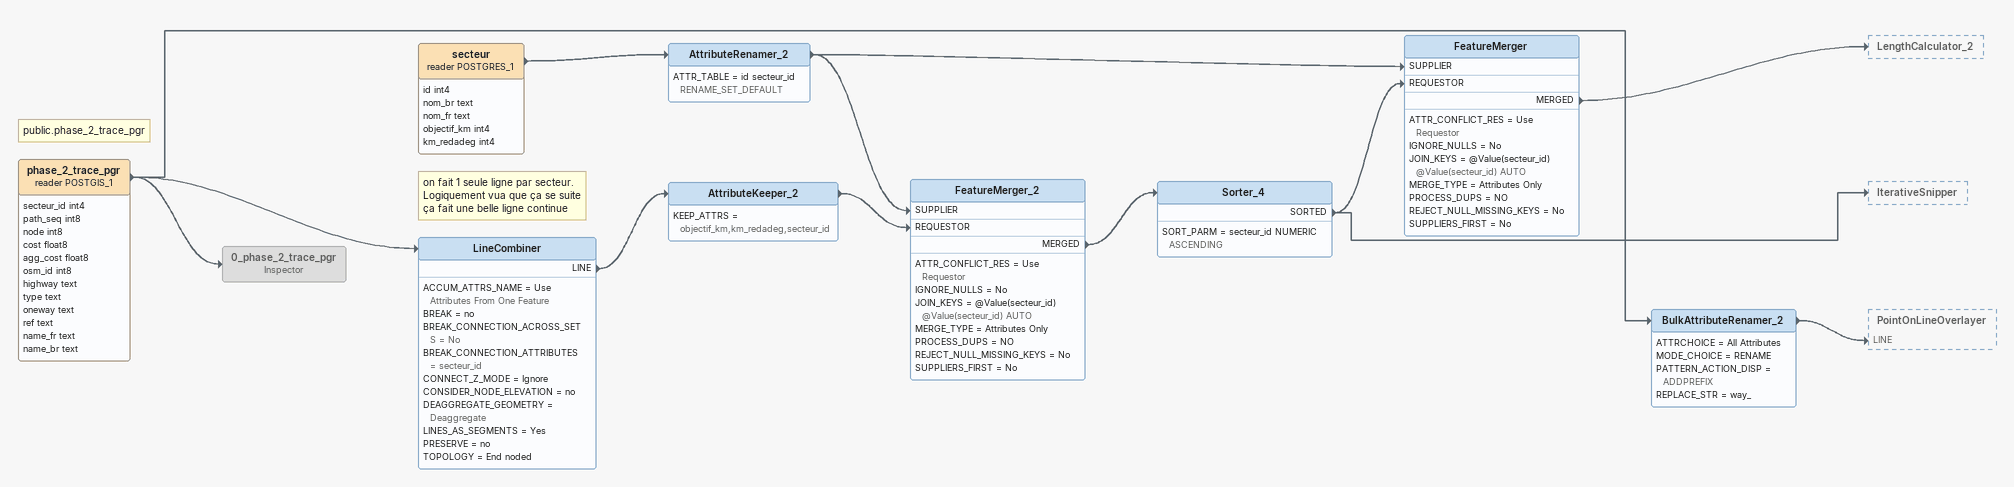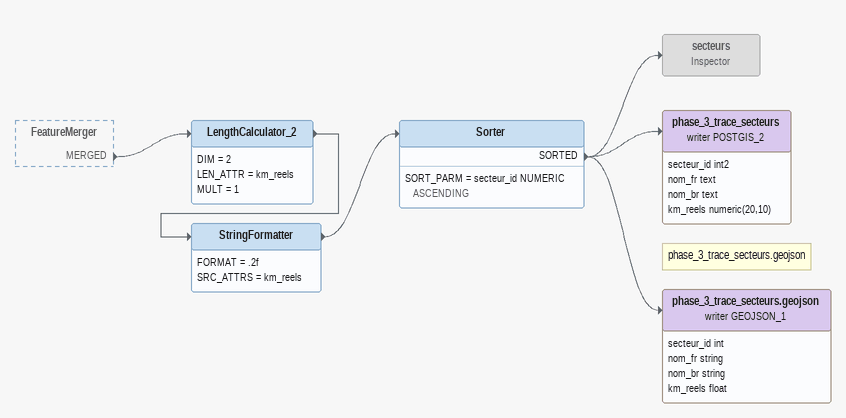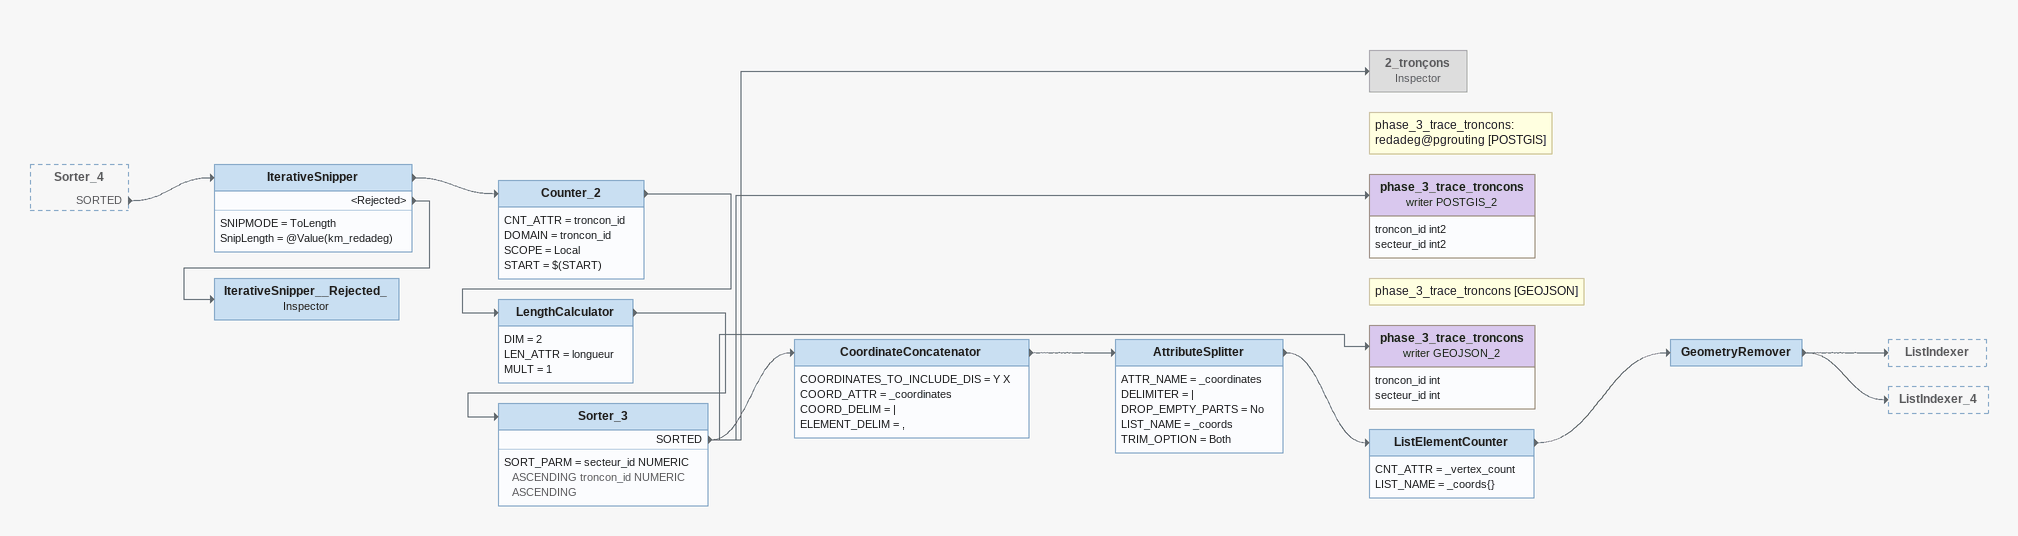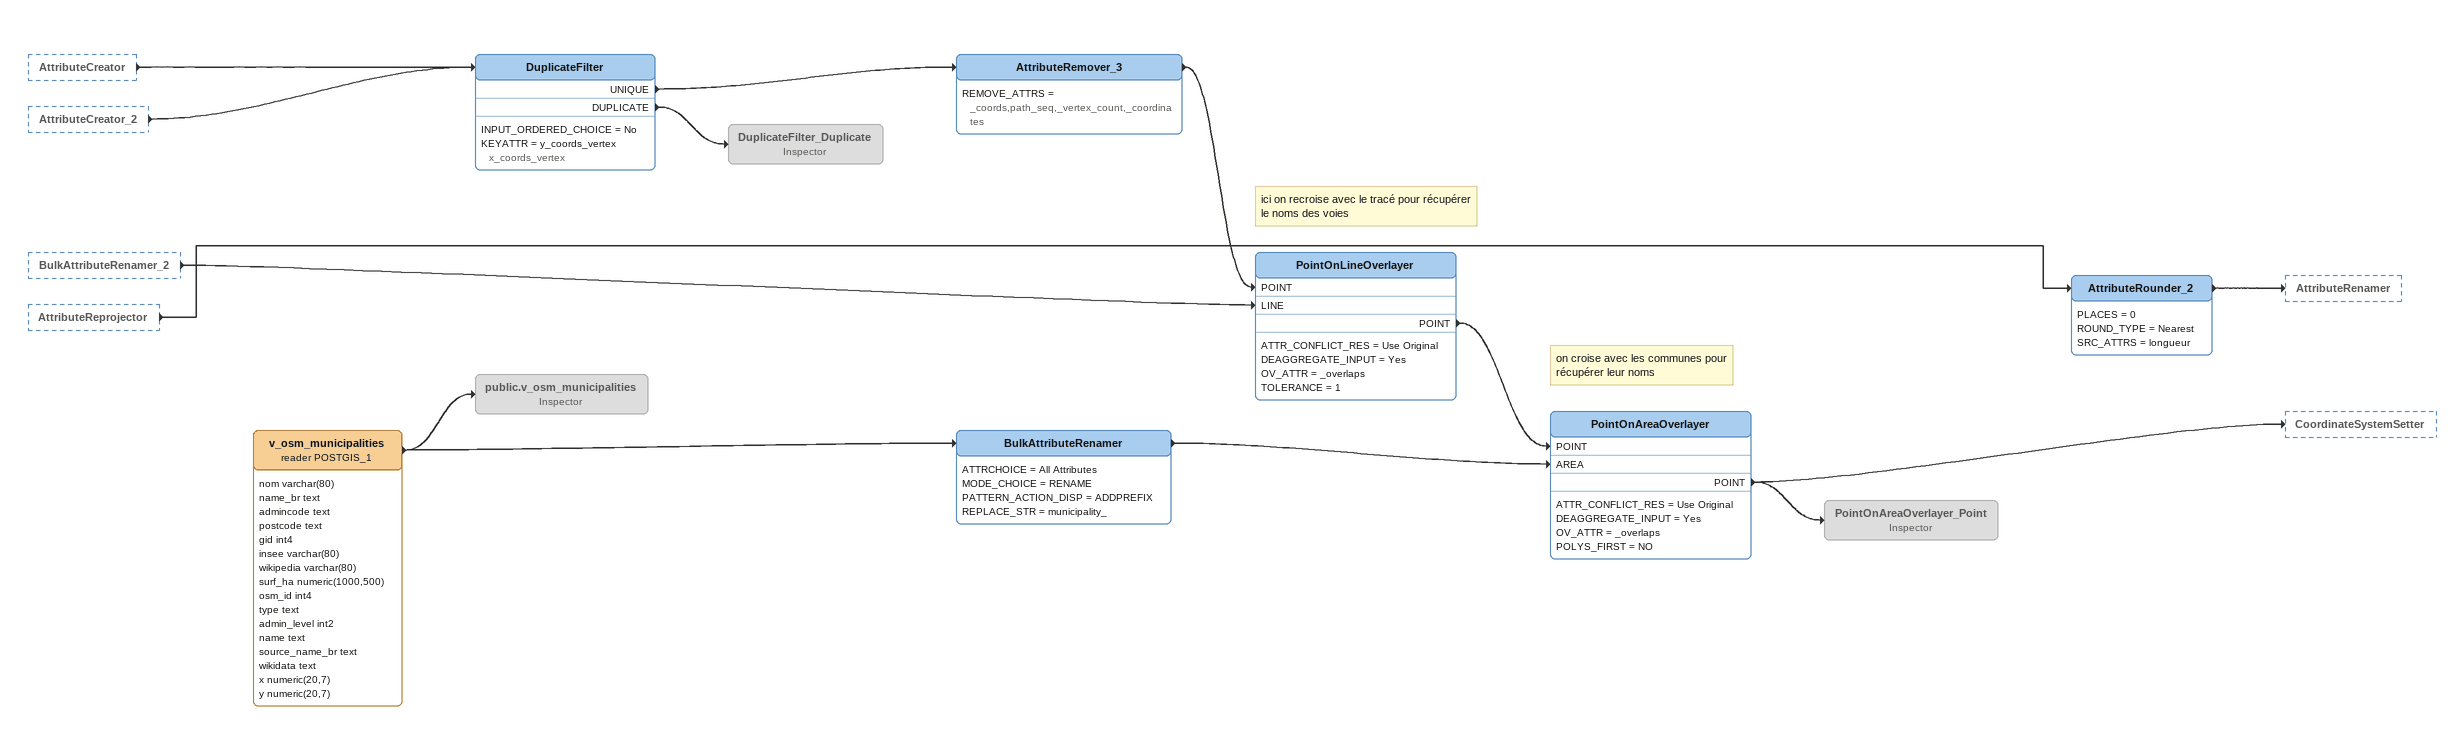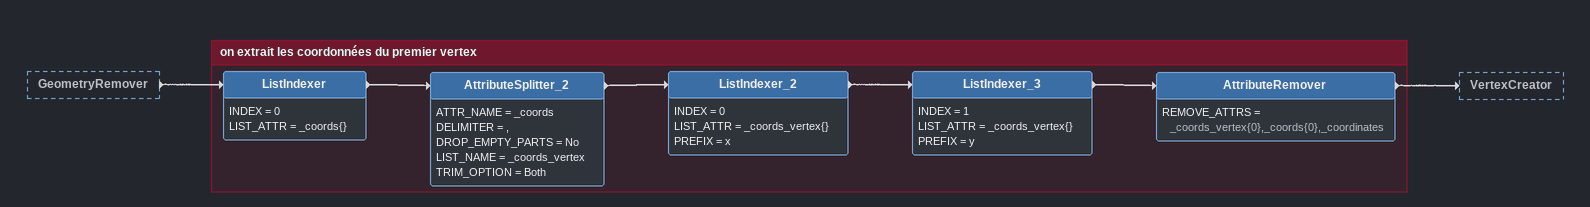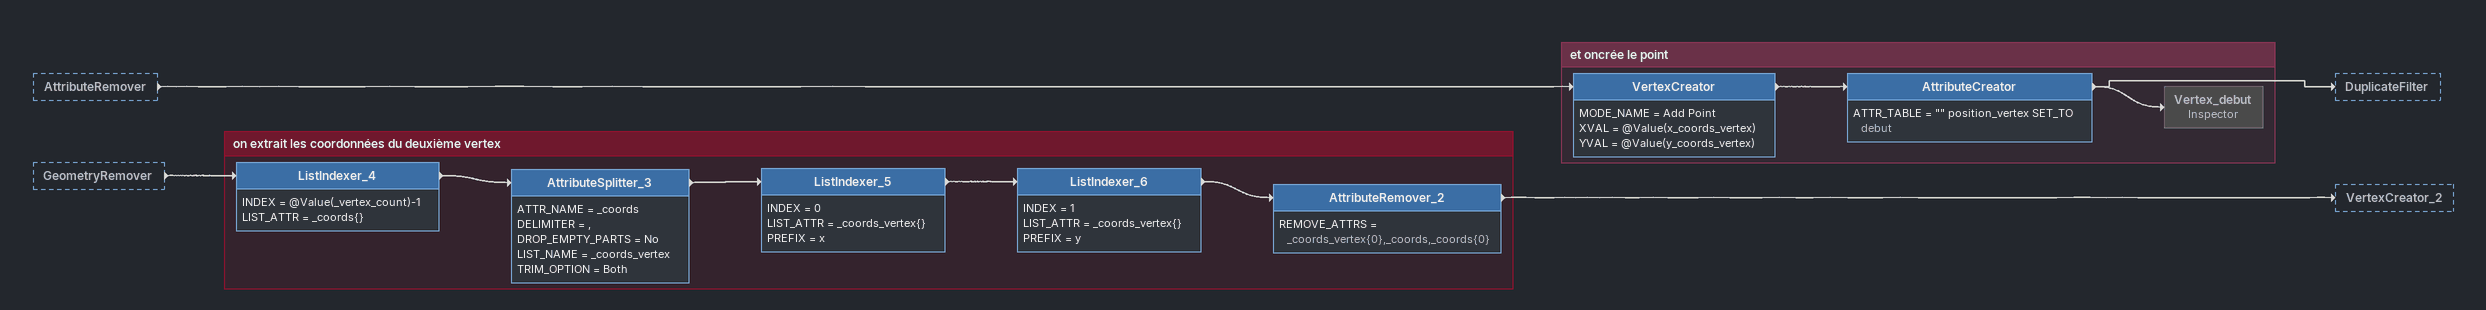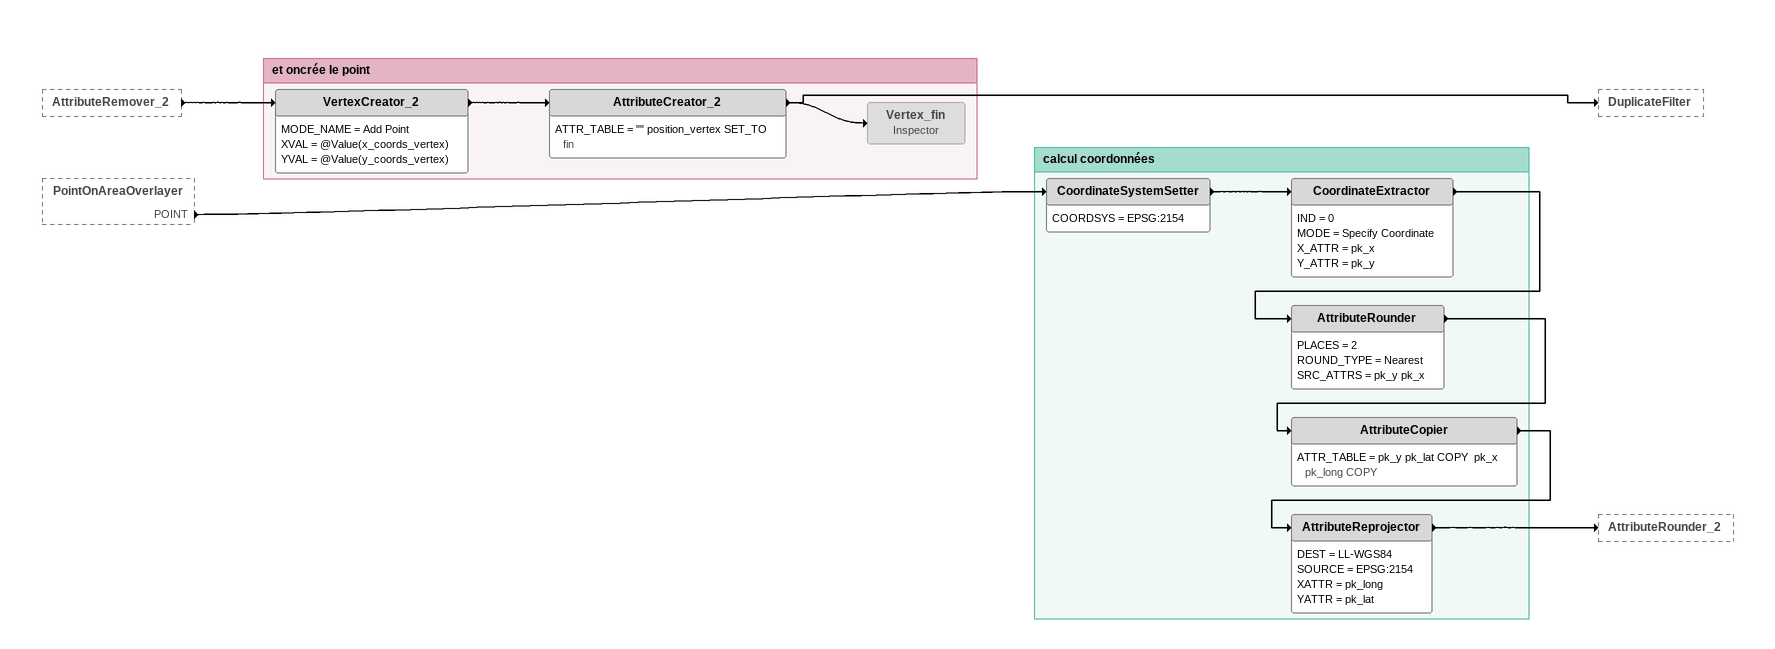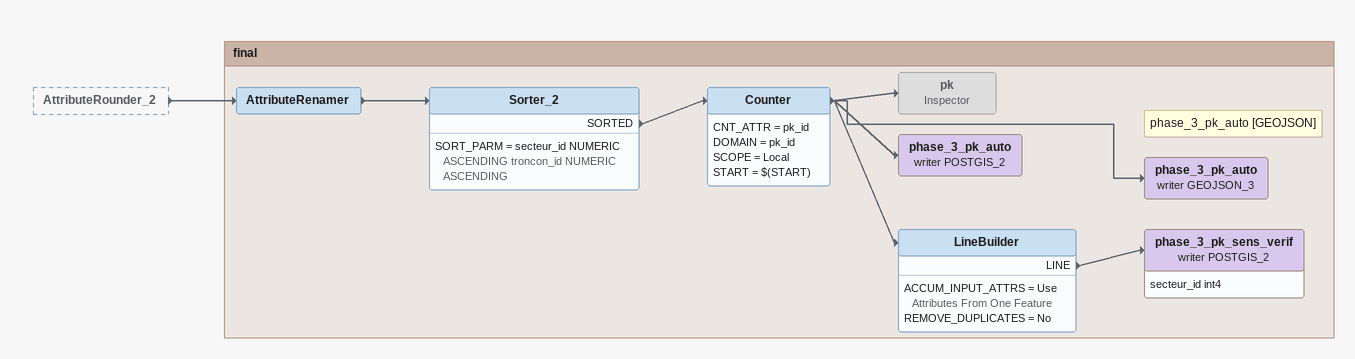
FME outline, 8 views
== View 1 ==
Note: public.phase_2_trace_pgr
phase_2_trace_pgr (reader POSTGIS_1)
    attributes: secteur_id int4, path_seq int8, node int8, cost float8, agg_cost float8, osm_id int8, highway text, type text, oneway text, ref text, name_fr text, name_br text
    -> LineCombiner
    -> 0_phase_2_trace_pgr
    -> BulkAttributeRenamer_2
Note: on fait 1 seule ligne par secteur. / Logiquement vua que ça se suite ça fait une belle ligne continue
LineCombiner
    ACCUM_ATTRS_NAME = Use Attributes From One Feature
    BREAK = no
    BREAK_CONNECTION_ACROSS_SETS = No
    BREAK_CONNECTION_ATTRIBUTES = secteur_id
    CONNECT_Z_MODE = Ignore
    CONSIDER_NODE_ELEVATION = no
    DEAGGREGATE_GEOMETRY = Deaggregate
    LINES_AS_SEGMENTS = Yes
    PRESERVE = no
    TOPOLOGY = End noded
    LINE -> AttributeKeeper_2
AttributeKeeper_2
    KEEP_ATTRS = objectif_km,km_redadeg,secteur_id
    -> FeatureMerger_2 [REQUESTOR]
0_phase_2_trace_pgr: Inspector [off]
BulkAttributeRenamer_2
    ATTRCHOICE = All Attributes
    MODE_CHOICE = RENAME
    PATTERN_ACTION_DISP = ADDPREFIX
    REPLACE_STR = way_
    -> PointOnLineOverlayer [LINE]
secteur (reader POSTGRES_1)
    attributes: id int4, nom_br text, nom_fr text, objectif_km int4, km_redadeg int4
    -> AttributeRenamer_2
AttributeRenamer_2
    ATTR_TABLE = id secteur_id RENAME_SET_DEFAULT
    -> FeatureMerger [SUPPLIER]
    -> FeatureMerger_2 [SUPPLIER]
FeatureMerger_2
    ATTR_CONFLICT_RES = Use Requestor
    IGNORE_NULLS = No
    JOIN_KEYS = @Value(secteur_id) @Value(secteur_id) AUTO
    MERGE_TYPE = Attributes Only
    PROCESS_DUPS = NO
    REJECT_NULL_MISSING_KEYS = No
    SUPPLIERS_FIRST = No
    MERGED -> Sorter_4
Sorter_4
    SORT_PARM = secteur_id NUMERIC ASCENDING
    SORTED -> FeatureMerger [REQUESTOR]
    SORTED -> IterativeSnipper
FeatureMerger
    ATTR_CONFLICT_RES = Use Requestor
    IGNORE_NULLS = No
    JOIN_KEYS = @Value(secteur_id) @Value(secteur_id) AUTO
    MERGE_TYPE = Attributes Only
    PROCESS_DUPS = NO
    REJECT_NULL_MISSING_KEYS = No
    SUPPLIERS_FIRST = No
    MERGED -> LengthCalculator_2

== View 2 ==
FeatureMerger [outside]
    MERGED -> LengthCalculator_2
LengthCalculator_2
    DIM = 2
    LEN_ATTR = km_reels
    MULT = 1
    -> StringFormatter
StringFormatter
    FORMAT = .2f
    SRC_ATTRS = km_reels
    -> Sorter
Sorter
    SORT_PARM = secteur_id NUMERIC ASCENDING
    SORTED -> secteurs
    SORTED -> phase_3_trace_secteurs (writer POSTGIS_2)
    SORTED -> phase_3_trace_secteurs.geojson (writer GEOJSON_1)
secteurs: Inspector [off]
phase_3_trace_secteurs (writer POSTGIS_2)
    attributes: secteur_id int2, nom_fr text, nom_br text, km_reels numeric(20,10)
Note: phase_3_trace_secteurs.geojson
phase_3_trace_secteurs.geojson (writer GEOJSON_1)
    attributes: secteur_id int, nom_fr string, nom_br string, km_reels float

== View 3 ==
Sorter_4 [outside]
    SORTED -> IterativeSnipper
IterativeSnipper
    SNIPMODE = ToLength
    SnipLength = @Value(km_redadeg)
    -> Counter_2
    <Rejected> -> IterativeSnipper__Rejected_
Counter_2
    CNT_ATTR = troncon_id
    DOMAIN = troncon_id
    SCOPE = Local
    START = $(START)
    -> LengthCalculator
LengthCalculator
    DIM = 2
    LEN_ATTR = longueur
    MULT = 1
    -> Sorter_3
Sorter_3
    SORT_PARM = secteur_id NUMERIC ASCENDING troncon_id NUMERIC ASCENDING
    SORTED -> phase_3_trace_troncons (writer POSTGIS_2)
    SORTED -> CoordinateConcatenator
    SORTED -> 2_tronçons
    SORTED -> phase_3_trace_troncons (writer GEOJSON_2)
2_tronçons: Inspector [off]
Note: phase_3_trace_troncons: redadeg@pgrouting [POSTGIS]
phase_3_trace_troncons (writer POSTGIS_2)
    attributes: troncon_id int2, secteur_id int2
Note: phase_3_trace_troncons [GEOJSON]
phase_3_trace_troncons (writer GEOJSON_2)
    attributes: troncon_id int, secteur_id int
CoordinateConcatenator
    COORDINATES_TO_INCLUDE_DIS = Y X
    COORD_ATTR = _coordinates
    COORD_DELIM = |
    ELEMENT_DELIM = ,
    -> AttributeSplitter
AttributeSplitter
    ATTR_NAME = _coordinates
    DELIMITER = |
    DROP_EMPTY_PARTS = No
    LIST_NAME = _coords
    TRIM_OPTION = Both
    -> ListElementCounter
ListElementCounter
    CNT_ATTR = _vertex_count
    LIST_NAME = _coords{}
    -> GeometryRemover
GeometryRemover
    -> ListIndexer
    -> ListIndexer_4
IterativeSnipper__Rejected_: Inspector

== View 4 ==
AttributeCreator [outside]
    -> DuplicateFilter
AttributeCreator_2 [outside]
    -> DuplicateFilter
BulkAttributeRenamer_2 [outside]
    -> PointOnLineOverlayer [LINE]
AttributeReprojector [outside]
    -> AttributeRounder_2
DuplicateFilter
    INPUT_ORDERED_CHOICE = No
    KEYATTR = y_coords_vertex x_coords_vertex
    UNIQUE -> AttributeRemover_3
    DUPLICATE -> DuplicateFilter_Duplicate
AttributeRemover_3
    REMOVE_ATTRS = _coords,path_seq,_vertex_count,_coordinates
    -> PointOnLineOverlayer [POINT]
Note: ici on recroise avec le tracé pour récupérer le noms des voies
PointOnLineOverlayer
    ATTR_CONFLICT_RES = Use Original
    DEAGGREGATE_INPUT = Yes
    OV_ATTR = _overlaps
    TOLERANCE = 1
    POINT -> PointOnAreaOverlayer [POINT]
DuplicateFilter_Duplicate: Inspector [off]
v_osm_municipalities (reader POSTGIS_1)
    attributes: nom varchar(80), name_br text, admincode text, postcode text, gid int4, insee varchar(80), wikipedia varchar(80), surf_ha numeric(1000,500), osm_id int4, type text, admin_level int2, name text, source_name_br text, wikidata text, x numeric(20,7), y numeric(20,7)
    -> BulkAttributeRenamer
    -> public.v_osm_municipalities
public.v_osm_municipalities: Inspector [off]
BulkAttributeRenamer
    ATTRCHOICE = All Attributes
    MODE_CHOICE = RENAME
    PATTERN_ACTION_DISP = ADDPREFIX
    REPLACE_STR = municipality_
    -> PointOnAreaOverlayer [AREA]
Note: on croise avec les communes pour récupérer leur noms
PointOnAreaOverlayer
    ATTR_CONFLICT_RES = Use Original
    DEAGGREGATE_INPUT = Yes
    OV_ATTR = _overlaps
    POLYS_FIRST = NO
    POINT -> CoordinateSystemSetter
    POINT -> PointOnAreaOverlayer_Point
AttributeRounder_2
    PLACES = 0
    ROUND_TYPE = Nearest
    SRC_ATTRS = longueur
    -> AttributeRenamer
PointOnAreaOverlayer_Point: Inspector [off]

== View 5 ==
GeometryRemover [outside]
    -> ListIndexer

Bookmark: on extrait les coordonnées du premier vertex
ListIndexer
    INDEX = 0
    LIST_ATTR = _coords{}
    -> AttributeSplitter_2
AttributeSplitter_2
    ATTR_NAME = _coords
    DELIMITER = ,
    DROP_EMPTY_PARTS = No
    LIST_NAME = _coords_vertex
    TRIM_OPTION = Both
    -> ListIndexer_2
ListIndexer_2
    INDEX = 0
    LIST_ATTR = _coords_vertex{}
    PREFIX = x
    -> ListIndexer_3
ListIndexer_3
    INDEX = 1
    LIST_ATTR = _coords_vertex{}
    PREFIX = y
    -> AttributeRemover
AttributeRemover
    REMOVE_ATTRS = _coords_vertex{0},_coords{0},_coordinates
    -> VertexCreator

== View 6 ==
AttributeRemover [outside]
    -> VertexCreator
GeometryRemover [outside]
    -> ListIndexer_4

Bookmark: et oncrée le point
VertexCreator
    MODE_NAME = Add Point
    XVAL = @Value(x_coords_vertex)
    YVAL = @Value(y_coords_vertex)
    -> AttributeCreator
AttributeCreator
    ATTR_TABLE = "" position_vertex SET_TO debut
    -> DuplicateFilter
    -> Vertex_debut
Vertex_debut: Inspector [off]

Bookmark: on extrait les coordonnées du deuxième vertex
ListIndexer_4
    INDEX = @Value(_vertex_count)-1
    LIST_ATTR = _coords{}
    -> AttributeSplitter_3
AttributeSplitter_3
    ATTR_NAME = _coords
    DELIMITER = ,
    DROP_EMPTY_PARTS = No
    LIST_NAME = _coords_vertex
    TRIM_OPTION = Both
    -> ListIndexer_5
ListIndexer_5
    INDEX = 0
    LIST_ATTR = _coords_vertex{}
    PREFIX = x
    -> ListIndexer_6
ListIndexer_6
    INDEX = 1
    LIST_ATTR = _coords_vertex{}
    PREFIX = y
    -> AttributeRemover_2
AttributeRemover_2
    REMOVE_ATTRS = _coords_vertex{0},_coords,_coords{0}
    -> VertexCreator_2

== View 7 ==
AttributeRemover_2 [outside]
    -> VertexCreator_2
PointOnAreaOverlayer [outside]
    POINT -> CoordinateSystemSetter

Bookmark: et oncrée le point
VertexCreator_2
    MODE_NAME = Add Point
    XVAL = @Value(x_coords_vertex)
    YVAL = @Value(y_coords_vertex)
    -> AttributeCreator_2
AttributeCreator_2
    ATTR_TABLE = "" position_vertex SET_TO fin
    -> Vertex_fin
    -> DuplicateFilter
Vertex_fin: Inspector [off]

Bookmark: calcul coordonnées
CoordinateSystemSetter
    COORDSYS = EPSG:2154
    -> CoordinateExtractor
CoordinateExtractor
    IND = 0
    MODE = Specify Coordinate
    X_ATTR = pk_x
    Y_ATTR = pk_y
    -> AttributeRounder
AttributeRounder
    PLACES = 2
    ROUND_TYPE = Nearest
    SRC_ATTRS = pk_y pk_x
    -> AttributeCopier
AttributeCopier
    ATTR_TABLE = pk_y pk_lat COPY  pk_x pk_long COPY
    -> AttributeReprojector
AttributeReprojector
    DEST = LL-WGS84
    SOURCE = EPSG:2154
    XATTR = pk_long
    YATTR = pk_lat
    -> AttributeRounder_2

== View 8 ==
AttributeRounder_2 [outside]
    -> AttributeRenamer

Bookmark: final
AttributeRenamer
    -> Sorter_2
Sorter_2
    SORT_PARM = secteur_id NUMERIC ASCENDING troncon_id NUMERIC ASCENDING
    SORTED -> Counter
Counter
    CNT_ATTR = pk_id
    DOMAIN = pk_id
    SCOPE = Local
    START = $(START)
    -> pk
    -> phase_3_pk_auto (writer POSTGIS_2)
    -> LineBuilder
    -> phase_3_pk_auto (writer GEOJSON_3)
pk: Inspector [off]
phase_3_pk_auto (writer POSTGIS_2)
Note: phase_3_pk_auto [GEOJSON]
phase_3_pk_auto (writer GEOJSON_3)
LineBuilder
    ACCUM_INPUT_ATTRS = Use Attributes From One Feature
    REMOVE_DUPLICATES = No
    LINE -> phase_3_pk_sens_verif (writer POSTGIS_2)
phase_3_pk_sens_verif (writer POSTGIS_2)
    attributes: secteur_id int4
